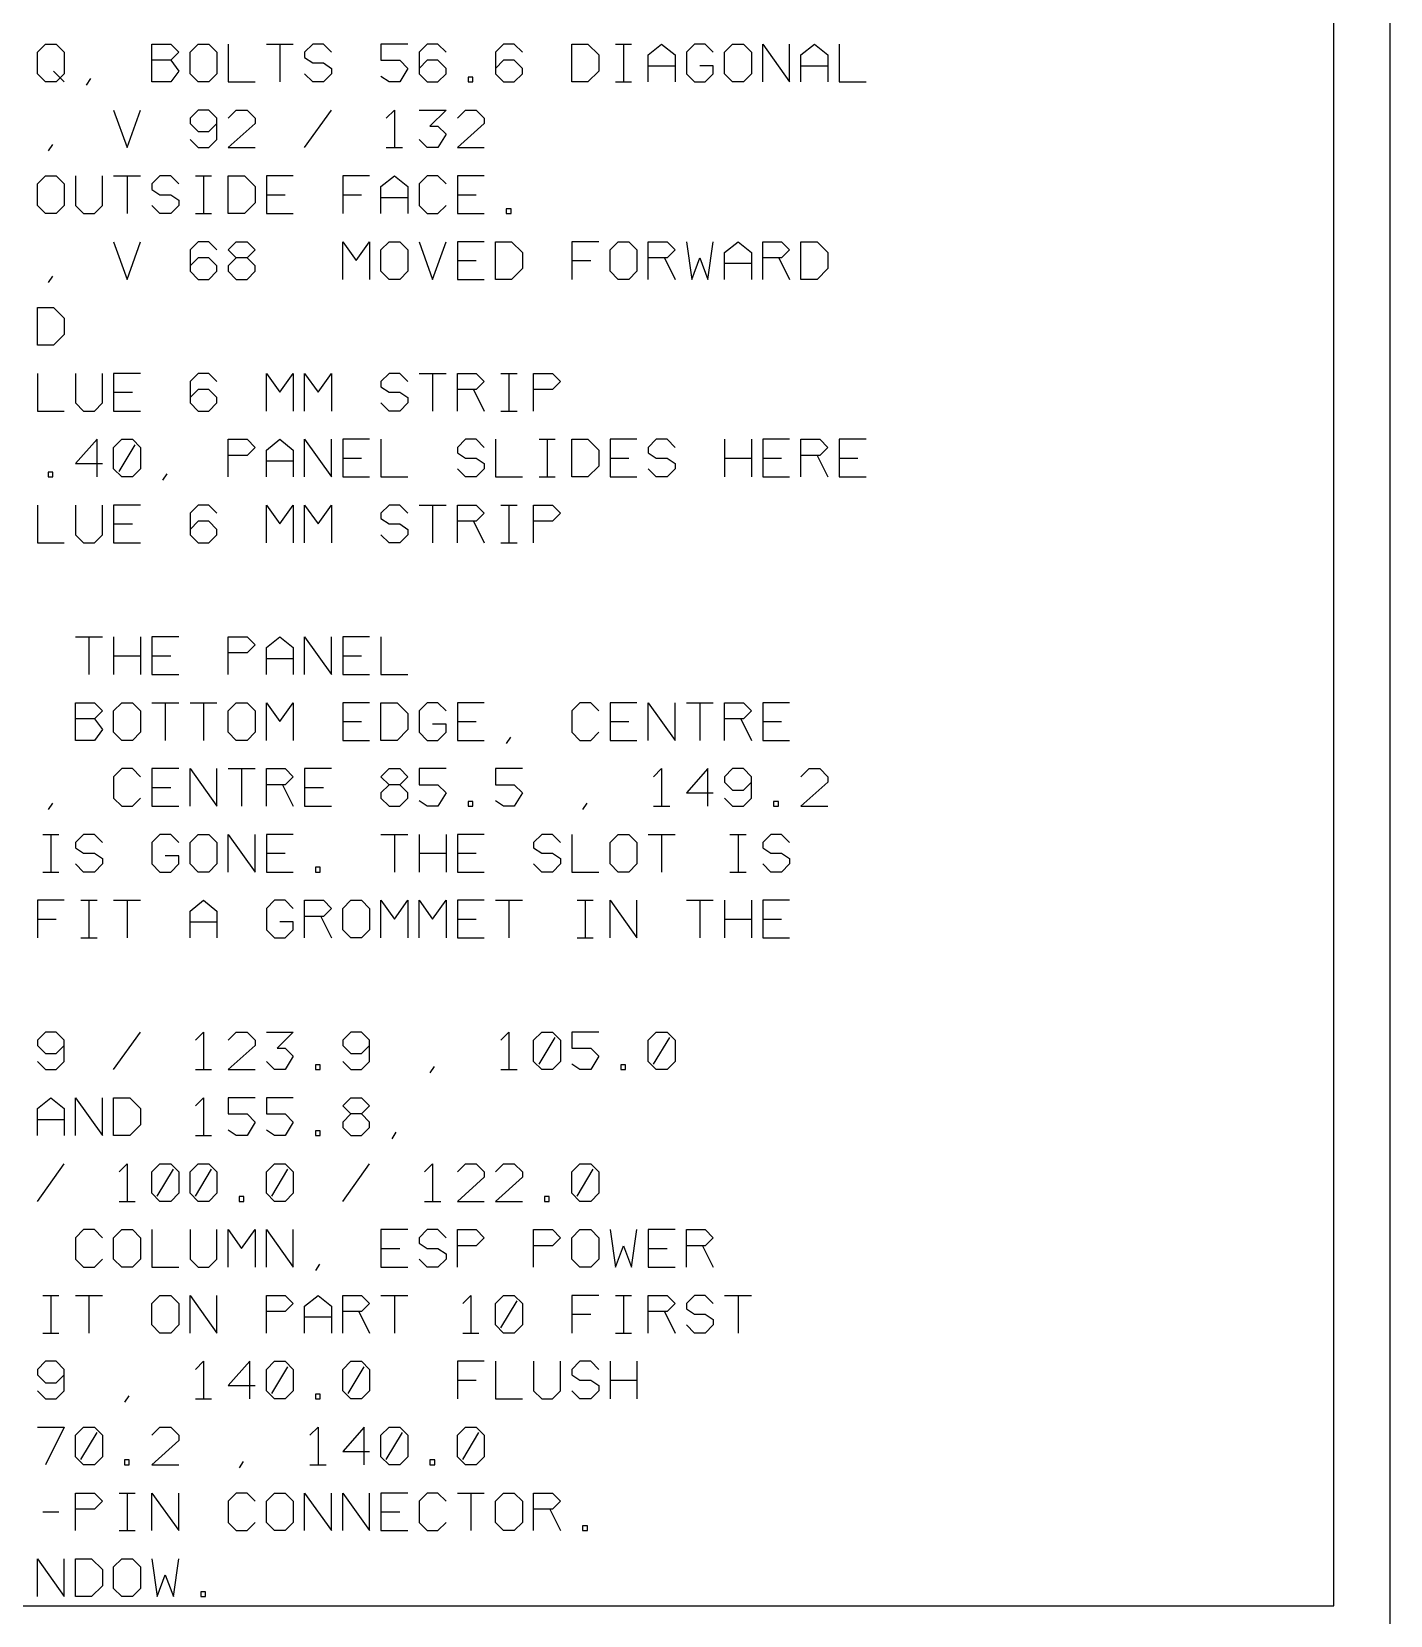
# Model space of a CAD drawing. Extents: x 0 to 610, y 0 to 915.
# Drawn here: x 465.6 to 610, y 573 to 741.3 of the extents above; entities that cross this region are included whole.
import ezdxf

# ---------------------------------------------------------------- set-up
doc = ezdxf.new("R2010")
doc.units = 0
doc.layers.add('NOTES', color=8, linetype='Continuous')

msp = doc.modelspace()

# ---------------------------------------------------------------- linework, layer by layer
at = {"layer": 'NOTES', "color": 8}
for points in [[(0, 0), (610, 0), (610, 915), (0, 915)], [(6, 574), (604, 574), (604, 909), (6, 909)]]:
    msp.add_lwpolyline(points, close=True, dxfattribs=at)
for points in [[(467.09, 740), (468.23, 740), (469.09, 739.14), (469.09, 736.86), (468.23, 736), (467.09, 736), (466.23, 736.86), (466.23, 739.14), (467.09, 740)], [(478.4, 736), (478.4, 740), (480.4, 740), (481.26, 739.14), (480.4, 738.29), (478.4, 738.29)], [(483.31, 740), (484.46, 740), (485.31, 739.14), (485.31, 736.86), (484.46, 736), (483.31, 736), (482.46, 736.86), (482.46, 739.14), (483.31, 740)], [(486.51, 740), (486.51, 736), (489.37, 736)], [(490.57, 740), (493.43, 740)], [(492, 740), (492, 736)], [(497.49, 739.14), (496.63, 740), (495.49, 740), (494.63, 739.14), (494.63, 738.57), (495.49, 738), (496.63, 738), (497.49, 737.43), (497.49, 736.86), (496.63, 736), (495.49, 736), (494.63, 736.86)], [(505.6, 740), (502.74, 740), (502.74, 738.29), (504.74, 738.29), (505.6, 737.43), (504.74, 736), (503.6, 736), (502.74, 736.57)], [(509.66, 739.14), (508.8, 740), (507.66, 740), (506.8, 739.14), (506.8, 736.86), (507.66, 736), (508.8, 736), (509.66, 736.86), (509.66, 737.43), (508.8, 738.29), (507.66, 738.29), (506.8, 737.43)], [(517.77, 739.14), (516.91, 740), (515.77, 740), (514.91, 739.14), (514.91, 736.86), (515.77, 736), (516.91, 736), (517.77, 736.86), (517.77, 737.43), (516.91, 738.29), (515.77, 738.29), (514.91, 737.43)], [(523.03, 736), (523.03, 740), (524.74, 740), (525.89, 738.86), (525.89, 737.14), (524.74, 736), (523.03, 736)], [(527.66, 740), (529.37, 740)], [(528.51, 740), (528.51, 736)], [(531.14, 736), (531.14, 738.86), (532.57, 740), (534, 738.86), (534, 736)], [(538.06, 739.14), (537.2, 740), (536.06, 740), (535.2, 739.14), (535.2, 736.86), (536.06, 736), (537.2, 736), (538.06, 736.86), (538.06, 737.71), (536.63, 737.71)], [(540.11, 740), (541.26, 740), (542.11, 739.14), (542.11, 736.86), (541.26, 736), (540.11, 736), (539.26, 736.86), (539.26, 739.14), (540.11, 740)], [(543.31, 736), (543.31, 740), (546.17, 736), (546.17, 740)], [(547.37, 736), (547.37, 738.86), (548.8, 740), (550.23, 738.86), (550.23, 736)], [(551.43, 740), (551.43, 736), (554.29, 736)], [(480.4, 738.29), (481.26, 737.14), (480.4, 736), (478.4, 736)], [(531.14, 737.71), (534, 737.71)], [(547.37, 737.71), (550.23, 737.71)], [(467.94, 737.14), (469.09, 736)], [(471.89, 736.34), (471.43, 735.66)], [(512, 736), (512.51, 736), (512.51, 736.51), (512, 736.51), (512, 736)], [(527.66, 736), (529.37, 736)], [(474.34, 733), (475.77, 729), (477.2, 733)], [(482.46, 729.86), (483.31, 729), (484.46, 729), (485.31, 729.86), (485.31, 732.14), (484.46, 733), (483.31, 733), (482.46, 732.14), (482.46, 731.57), (483.31, 730.71), (484.46, 730.71), (485.31, 731.57)], [(486.51, 732.14), (487.37, 733), (488.51, 733), (489.37, 732.14), (489.37, 731.57), (486.51, 729), (489.37, 729)], [(494.63, 729), (497.49, 733)], [(503.31, 732.14), (504.17, 733), (504.17, 729)], [(506.8, 733), (509.66, 733), (507.94, 731.29), (508.8, 731.29), (509.66, 730.43), (508.8, 729), (507.66, 729), (506.8, 729.86)], [(510.86, 732.14), (511.71, 733), (512.86, 733), (513.71, 732.14), (513.71, 731.57), (510.86, 729), (513.71, 729)], [(467.83, 729.34), (467.37, 728.66)], [(503.31, 729), (505.03, 729)], [(467.09, 726), (468.23, 726), (469.09, 725.14), (469.09, 722.86), (468.23, 722), (467.09, 722), (466.23, 722.86), (466.23, 725.14), (467.09, 726)], [(470.29, 726), (470.29, 722.86), (471.14, 722), (472.29, 722), (473.14, 722.86), (473.14, 726)], [(474.34, 726), (477.2, 726)], [(475.77, 726), (475.77, 722)], [(481.26, 725.14), (480.4, 726), (479.26, 726), (478.4, 725.14), (478.4, 724.57), (479.26, 724), (480.4, 724), (481.26, 723.43), (481.26, 722.86), (480.4, 722), (479.26, 722), (478.4, 722.86)], [(483.03, 726), (484.74, 726)], [(483.89, 726), (483.89, 722)], [(486.51, 722), (486.51, 726), (488.23, 726), (489.37, 724.86), (489.37, 723.14), (488.23, 722), (486.51, 722)], [(493.43, 726), (490.57, 726), (490.57, 722), (493.43, 722)], [(501.54, 726), (498.69, 726), (498.69, 722)], [(502.74, 722), (502.74, 724.86), (504.17, 726), (505.6, 724.86), (505.6, 722)], [(509.66, 725.14), (508.8, 726), (507.66, 726), (506.8, 725.14), (506.8, 722.86), (507.66, 722), (508.8, 722), (509.66, 722.86)], [(513.71, 726), (510.86, 726), (510.86, 722), (513.71, 722)], [(490.57, 724), (492.57, 724)], [(498.69, 724), (500.69, 724)], [(510.86, 724), (512.86, 724)], [(502.74, 723.71), (505.6, 723.71)], [(516.06, 722), (516.57, 722), (516.57, 722.51), (516.06, 722.51), (516.06, 722)], [(483.03, 722), (484.74, 722)], [(474.34, 719), (475.77, 715), (477.2, 719)], [(485.31, 718.14), (484.46, 719), (483.31, 719), (482.46, 718.14), (482.46, 715.86), (483.31, 715), (484.46, 715), (485.31, 715.86), (485.31, 716.43), (484.46, 717.29), (483.31, 717.29), (482.46, 716.43)], [(487.37, 717.29), (486.51, 718.14), (487.37, 719), (488.51, 719), (489.37, 718.14), (488.51, 717.29), (487.37, 717.29), (486.51, 716.43), (486.51, 715.86), (487.37, 715), (488.51, 715), (489.37, 715.86), (489.37, 716.43), (488.51, 717.29)], [(498.69, 715), (498.69, 719), (500.11, 717), (501.54, 719), (501.54, 715)], [(503.6, 719), (504.74, 719), (505.6, 718.14), (505.6, 715.86), (504.74, 715), (503.6, 715), (502.74, 715.86), (502.74, 718.14), (503.6, 719)], [(506.8, 719), (508.23, 715), (509.66, 719)], [(513.71, 719), (510.86, 719), (510.86, 715), (513.71, 715)], [(514.91, 715), (514.91, 719), (516.63, 719), (517.77, 717.86), (517.77, 716.14), (516.63, 715), (514.91, 715)], [(525.89, 719), (523.03, 719), (523.03, 715)], [(527.94, 719), (529.09, 719), (529.94, 718.14), (529.94, 715.86), (529.09, 715), (527.94, 715), (527.09, 715.86), (527.09, 718.14), (527.94, 719)], [(531.14, 715), (531.14, 719), (533.14, 719), (534, 718.14), (533.14, 717.29), (531.14, 717.29)], [(535.2, 719), (535.77, 715), (536.63, 717.29), (537.49, 715), (538.06, 719)], [(539.26, 715), (539.26, 717.86), (540.69, 719), (542.11, 717.86), (542.11, 715)], [(543.31, 715), (543.31, 719), (545.31, 719), (546.17, 718.14), (545.31, 717.29), (543.31, 717.29)], [(547.37, 715), (547.37, 719), (549.09, 719), (550.23, 717.86), (550.23, 716.14), (549.09, 715), (547.37, 715)], [(532.86, 717.29), (534, 715)], [(545.03, 717.29), (546.17, 715)], [(510.86, 717), (512.86, 717)], [(523.03, 717), (525.03, 717)], [(539.26, 716.71), (542.11, 716.71)], [(467.83, 715.34), (467.37, 714.66)], [(466.23, 708), (466.23, 712), (467.94, 712), (469.09, 710.86), (469.09, 709.14), (467.94, 708), (466.23, 708)], [(466.23, 705), (466.23, 701), (469.09, 701)], [(470.29, 705), (470.29, 701.86), (471.14, 701), (472.29, 701), (473.14, 701.86), (473.14, 705)], [(477.2, 705), (474.34, 705), (474.34, 701), (477.2, 701)], [(485.31, 704.14), (484.46, 705), (483.31, 705), (482.46, 704.14), (482.46, 701.86), (483.31, 701), (484.46, 701), (485.31, 701.86), (485.31, 702.43), (484.46, 703.29), (483.31, 703.29), (482.46, 702.43)], [(490.57, 701), (490.57, 705), (492, 703), (493.43, 705), (493.43, 701)], [(494.63, 701), (494.63, 705), (496.06, 703), (497.49, 705), (497.49, 701)], [(505.6, 704.14), (504.74, 705), (503.6, 705), (502.74, 704.14), (502.74, 703.57), (503.6, 703), (504.74, 703), (505.6, 702.43), (505.6, 701.86), (504.74, 701), (503.6, 701), (502.74, 701.86)], [(506.8, 705), (509.66, 705)], [(508.23, 705), (508.23, 701)], [(510.86, 701), (510.86, 705), (512.86, 705), (513.71, 704.14), (512.86, 703.29), (510.86, 703.29)], [(515.49, 705), (517.2, 705)], [(516.34, 705), (516.34, 701)], [(518.97, 701), (518.97, 705), (520.97, 705), (521.83, 704.14), (520.97, 703.29), (518.97, 703.29)], [(474.34, 703), (476.34, 703)], [(512.57, 703.29), (513.71, 701)], [(515.49, 701), (517.2, 701)], [(472.57, 694), (472.57, 698), (470.29, 695.43), (473.14, 695.43)], [(475.2, 698), (476.34, 698), (477.2, 697.14), (477.2, 694.86), (476.34, 694), (475.2, 694), (474.34, 694.86), (474.34, 697.14), (475.2, 698)], [(474.91, 694.57), (476.63, 697.43)], [(486.51, 694), (486.51, 698), (488.51, 698), (489.37, 697.14), (488.51, 696.29), (486.51, 696.29)], [(490.57, 694), (490.57, 696.86), (492, 698), (493.43, 696.86), (493.43, 694)], [(494.63, 694), (494.63, 698), (497.49, 694), (497.49, 698)], [(501.54, 698), (498.69, 698), (498.69, 694), (501.54, 694)], [(502.74, 698), (502.74, 694), (505.6, 694)], [(513.71, 697.14), (512.86, 698), (511.71, 698), (510.86, 697.14), (510.86, 696.57), (511.71, 696), (512.86, 696), (513.71, 695.43), (513.71, 694.86), (512.86, 694), (511.71, 694), (510.86, 694.86)], [(514.91, 698), (514.91, 694), (517.77, 694)], [(519.54, 698), (521.26, 698)], [(520.4, 698), (520.4, 694)], [(523.03, 694), (523.03, 698), (524.74, 698), (525.89, 696.86), (525.89, 695.14), (524.74, 694), (523.03, 694)], [(529.94, 698), (527.09, 698), (527.09, 694), (529.94, 694)], [(534, 697.14), (533.14, 698), (532, 698), (531.14, 697.14), (531.14, 696.57), (532, 696), (533.14, 696), (534, 695.43), (534, 694.86), (533.14, 694), (532, 694), (531.14, 694.86)], [(539.26, 698), (539.26, 694)], [(542.11, 698), (542.11, 694)], [(546.17, 698), (543.31, 698), (543.31, 694), (546.17, 694)], [(547.37, 694), (547.37, 698), (549.37, 698), (550.23, 697.14), (549.37, 696.29), (547.37, 696.29)], [(554.29, 698), (551.43, 698), (551.43, 694), (554.29, 694)], [(490.57, 695.71), (493.43, 695.71)], [(498.69, 696), (500.69, 696)], [(527.09, 696), (529.09, 696)], [(539.26, 696), (542.11, 696)], [(543.31, 696), (545.31, 696)], [(549.09, 696.29), (550.23, 694)], [(551.43, 696), (553.43, 696)], [(467.37, 694), (467.89, 694), (467.89, 694.51), (467.37, 694.51), (467.37, 694)], [(480, 694.34), (479.54, 693.66)], [(519.54, 694), (521.26, 694)], [(466.23, 691), (466.23, 687), (469.09, 687)], [(470.29, 691), (470.29, 687.86), (471.14, 687), (472.29, 687), (473.14, 687.86), (473.14, 691)], [(477.2, 691), (474.34, 691), (474.34, 687), (477.2, 687)], [(485.31, 690.14), (484.46, 691), (483.31, 691), (482.46, 690.14), (482.46, 687.86), (483.31, 687), (484.46, 687), (485.31, 687.86), (485.31, 688.43), (484.46, 689.29), (483.31, 689.29), (482.46, 688.43)], [(490.57, 687), (490.57, 691), (492, 689), (493.43, 691), (493.43, 687)], [(494.63, 687), (494.63, 691), (496.06, 689), (497.49, 691), (497.49, 687)], [(505.6, 690.14), (504.74, 691), (503.6, 691), (502.74, 690.14), (502.74, 689.57), (503.6, 689), (504.74, 689), (505.6, 688.43), (505.6, 687.86), (504.74, 687), (503.6, 687), (502.74, 687.86)], [(506.8, 691), (509.66, 691)], [(508.23, 691), (508.23, 687)], [(510.86, 687), (510.86, 691), (512.86, 691), (513.71, 690.14), (512.86, 689.29), (510.86, 689.29)], [(515.49, 691), (517.2, 691)], [(516.34, 691), (516.34, 687)], [(518.97, 687), (518.97, 691), (520.97, 691), (521.83, 690.14), (520.97, 689.29), (518.97, 689.29)], [(474.34, 689), (476.34, 689)], [(512.57, 689.29), (513.71, 687)], [(515.49, 687), (517.2, 687)], [(470.29, 677), (473.14, 677)], [(471.71, 677), (471.71, 673)], [(474.34, 677), (474.34, 673)], [(477.2, 677), (477.2, 673)], [(481.26, 677), (478.4, 677), (478.4, 673), (481.26, 673)], [(486.51, 673), (486.51, 677), (488.51, 677), (489.37, 676.14), (488.51, 675.29), (486.51, 675.29)], [(490.57, 673), (490.57, 675.86), (492, 677), (493.43, 675.86), (493.43, 673)], [(494.63, 673), (494.63, 677), (497.49, 673), (497.49, 677)], [(501.54, 677), (498.69, 677), (498.69, 673), (501.54, 673)], [(502.74, 677), (502.74, 673), (505.6, 673)], [(474.34, 675), (477.2, 675)], [(478.4, 675), (480.4, 675)], [(498.69, 675), (500.69, 675)], [(490.57, 674.71), (493.43, 674.71)], [(470.29, 666), (470.29, 670), (472.29, 670), (473.14, 669.14), (472.29, 668.29), (470.29, 668.29)], [(475.2, 670), (476.34, 670), (477.2, 669.14), (477.2, 666.86), (476.34, 666), (475.2, 666), (474.34, 666.86), (474.34, 669.14), (475.2, 670)], [(478.4, 670), (481.26, 670)], [(479.83, 670), (479.83, 666)], [(482.46, 670), (485.31, 670)], [(483.89, 670), (483.89, 666)], [(487.37, 670), (488.51, 670), (489.37, 669.14), (489.37, 666.86), (488.51, 666), (487.37, 666), (486.51, 666.86), (486.51, 669.14), (487.37, 670)], [(490.57, 666), (490.57, 670), (492, 668), (493.43, 670), (493.43, 666)], [(501.54, 670), (498.69, 670), (498.69, 666), (501.54, 666)], [(502.74, 666), (502.74, 670), (504.46, 670), (505.6, 668.86), (505.6, 667.14), (504.46, 666), (502.74, 666)], [(509.66, 669.14), (508.8, 670), (507.66, 670), (506.8, 669.14), (506.8, 666.86), (507.66, 666), (508.8, 666), (509.66, 666.86), (509.66, 667.71), (508.23, 667.71)], [(513.71, 670), (510.86, 670), (510.86, 666), (513.71, 666)], [(525.89, 669.14), (525.03, 670), (523.89, 670), (523.03, 669.14), (523.03, 666.86), (523.89, 666), (525.03, 666), (525.89, 666.86)], [(529.94, 670), (527.09, 670), (527.09, 666), (529.94, 666)], [(531.14, 666), (531.14, 670), (534, 666), (534, 670)], [(535.2, 670), (538.06, 670)], [(536.63, 670), (536.63, 666)], [(539.26, 666), (539.26, 670), (541.26, 670), (542.11, 669.14), (541.26, 668.29), (539.26, 668.29)], [(546.17, 670), (543.31, 670), (543.31, 666), (546.17, 666)], [(472.29, 668.29), (473.14, 667.14), (472.29, 666), (470.29, 666)], [(540.97, 668.29), (542.11, 666)], [(498.69, 668), (500.69, 668)], [(510.86, 668), (512.86, 668)], [(527.09, 668), (529.09, 668)], [(543.31, 668), (545.31, 668)], [(516.51, 666.34), (516.06, 665.66)], [(477.2, 662.14), (476.34, 663), (475.2, 663), (474.34, 662.14), (474.34, 659.86), (475.2, 659), (476.34, 659), (477.2, 659.86)], [(481.26, 663), (478.4, 663), (478.4, 659), (481.26, 659)], [(482.46, 659), (482.46, 663), (485.31, 659), (485.31, 663)], [(486.51, 663), (489.37, 663)], [(487.94, 663), (487.94, 659)], [(490.57, 659), (490.57, 663), (492.57, 663), (493.43, 662.14), (492.57, 661.29), (490.57, 661.29)], [(497.49, 663), (494.63, 663), (494.63, 659), (497.49, 659)], [(503.6, 661.29), (502.74, 662.14), (503.6, 663), (504.74, 663), (505.6, 662.14), (504.74, 661.29), (503.6, 661.29), (502.74, 660.43), (502.74, 659.86), (503.6, 659), (504.74, 659), (505.6, 659.86), (505.6, 660.43), (504.74, 661.29)], [(509.66, 663), (506.8, 663), (506.8, 661.29), (508.8, 661.29), (509.66, 660.43), (508.8, 659), (507.66, 659), (506.8, 659.57)], [(517.77, 663), (514.91, 663), (514.91, 661.29), (516.91, 661.29), (517.77, 660.43), (516.91, 659), (515.77, 659), (514.91, 659.57)], [(531.71, 662.14), (532.57, 663), (532.57, 659)], [(537.49, 659), (537.49, 663), (535.2, 660.43), (538.06, 660.43)], [(539.26, 659.86), (540.11, 659), (541.26, 659), (542.11, 659.86), (542.11, 662.14), (541.26, 663), (540.11, 663), (539.26, 662.14), (539.26, 661.57), (540.11, 660.71), (541.26, 660.71), (542.11, 661.57)], [(547.37, 662.14), (548.23, 663), (549.37, 663), (550.23, 662.14), (550.23, 661.57), (547.37, 659), (550.23, 659)], [(478.4, 661), (480.4, 661)], [(492.29, 661.29), (493.43, 659)], [(494.63, 661), (496.63, 661)], [(467.83, 659.34), (467.37, 658.66)], [(512, 659), (512.51, 659), (512.51, 659.51), (512, 659.51), (512, 659)], [(524.63, 659.34), (524.17, 658.66)], [(531.71, 659), (533.43, 659)], [(544.46, 659), (544.97, 659), (544.97, 659.51), (544.46, 659.51), (544.46, 659)], [(466.8, 656), (468.51, 656)], [(467.66, 656), (467.66, 652)], [(473.14, 655.14), (472.29, 656), (471.14, 656), (470.29, 655.14), (470.29, 654.57), (471.14, 654), (472.29, 654), (473.14, 653.43), (473.14, 652.86), (472.29, 652), (471.14, 652), (470.29, 652.86)], [(481.26, 655.14), (480.4, 656), (479.26, 656), (478.4, 655.14), (478.4, 652.86), (479.26, 652), (480.4, 652), (481.26, 652.86), (481.26, 653.71), (479.83, 653.71)], [(483.31, 656), (484.46, 656), (485.31, 655.14), (485.31, 652.86), (484.46, 652), (483.31, 652), (482.46, 652.86), (482.46, 655.14), (483.31, 656)], [(486.51, 652), (486.51, 656), (489.37, 652), (489.37, 656)], [(493.43, 656), (490.57, 656), (490.57, 652), (493.43, 652)], [(502.74, 656), (505.6, 656)], [(504.17, 656), (504.17, 652)], [(506.8, 656), (506.8, 652)], [(509.66, 656), (509.66, 652)], [(513.71, 656), (510.86, 656), (510.86, 652), (513.71, 652)], [(521.83, 655.14), (520.97, 656), (519.83, 656), (518.97, 655.14), (518.97, 654.57), (519.83, 654), (520.97, 654), (521.83, 653.43), (521.83, 652.86), (520.97, 652), (519.83, 652), (518.97, 652.86)], [(523.03, 656), (523.03, 652), (525.89, 652)], [(527.94, 656), (529.09, 656), (529.94, 655.14), (529.94, 652.86), (529.09, 652), (527.94, 652), (527.09, 652.86), (527.09, 655.14), (527.94, 656)], [(531.14, 656), (534, 656)], [(532.57, 656), (532.57, 652)], [(539.83, 656), (541.54, 656)], [(540.69, 656), (540.69, 652)], [(546.17, 655.14), (545.31, 656), (544.17, 656), (543.31, 655.14), (543.31, 654.57), (544.17, 654), (545.31, 654), (546.17, 653.43), (546.17, 652.86), (545.31, 652), (544.17, 652), (543.31, 652.86)], [(490.57, 654), (492.57, 654)], [(506.8, 654), (509.66, 654)], [(510.86, 654), (512.86, 654)], [(466.8, 652), (468.51, 652)], [(495.77, 652), (496.29, 652), (496.29, 652.51), (495.77, 652.51), (495.77, 652)], [(539.83, 652), (541.54, 652)], [(469.09, 649), (466.23, 649), (466.23, 645)], [(470.86, 649), (472.57, 649)], [(471.71, 649), (471.71, 645)], [(474.34, 649), (477.2, 649)], [(475.77, 649), (475.77, 645)], [(482.46, 645), (482.46, 647.86), (483.89, 649), (485.31, 647.86), (485.31, 645)], [(493.43, 648.14), (492.57, 649), (491.43, 649), (490.57, 648.14), (490.57, 645.86), (491.43, 645), (492.57, 645), (493.43, 645.86), (493.43, 646.71), (492, 646.71)], [(494.63, 645), (494.63, 649), (496.63, 649), (497.49, 648.14), (496.63, 647.29), (494.63, 647.29)], [(499.54, 649), (500.69, 649), (501.54, 648.14), (501.54, 645.86), (500.69, 645), (499.54, 645), (498.69, 645.86), (498.69, 648.14), (499.54, 649)], [(502.74, 645), (502.74, 649), (504.17, 647), (505.6, 649), (505.6, 645)], [(506.8, 645), (506.8, 649), (508.23, 647), (509.66, 649), (509.66, 645)], [(513.71, 649), (510.86, 649), (510.86, 645), (513.71, 645)], [(514.91, 649), (517.77, 649)], [(516.34, 649), (516.34, 645)], [(523.6, 649), (525.31, 649)], [(524.46, 649), (524.46, 645)], [(527.09, 645), (527.09, 649), (529.94, 645), (529.94, 649)], [(535.2, 649), (538.06, 649)], [(536.63, 649), (536.63, 645)], [(539.26, 649), (539.26, 645)], [(542.11, 649), (542.11, 645)], [(546.17, 649), (543.31, 649), (543.31, 645), (546.17, 645)], [(466.23, 647), (468.23, 647)], [(482.46, 646.71), (485.31, 646.71)], [(496.34, 647.29), (497.49, 645)], [(510.86, 647), (512.86, 647)], [(539.26, 647), (542.11, 647)], [(543.31, 647), (545.31, 647)], [(470.86, 645), (472.57, 645)], [(523.6, 645), (525.31, 645)], [(466.23, 631.86), (467.09, 631), (468.23, 631), (469.09, 631.86), (469.09, 634.14), (468.23, 635), (467.09, 635), (466.23, 634.14), (466.23, 633.57), (467.09, 632.71), (468.23, 632.71), (469.09, 633.57)], [(474.34, 631), (477.2, 635)], [(483.03, 634.14), (483.89, 635), (483.89, 631)], [(486.51, 634.14), (487.37, 635), (488.51, 635), (489.37, 634.14), (489.37, 633.57), (486.51, 631), (489.37, 631)], [(490.57, 635), (493.43, 635), (491.71, 633.29), (492.57, 633.29), (493.43, 632.43), (492.57, 631), (491.43, 631), (490.57, 631.86)], [(498.69, 631.86), (499.54, 631), (500.69, 631), (501.54, 631.86), (501.54, 634.14), (500.69, 635), (499.54, 635), (498.69, 634.14), (498.69, 633.57), (499.54, 632.71), (500.69, 632.71), (501.54, 633.57)], [(515.49, 634.14), (516.34, 635), (516.34, 631)], [(519.83, 635), (520.97, 635), (521.83, 634.14), (521.83, 631.86), (520.97, 631), (519.83, 631), (518.97, 631.86), (518.97, 634.14), (519.83, 635)], [(525.89, 635), (523.03, 635), (523.03, 633.29), (525.03, 633.29), (525.89, 632.43), (525.03, 631), (523.89, 631), (523.03, 631.57)], [(532, 635), (533.14, 635), (534, 634.14), (534, 631.86), (533.14, 631), (532, 631), (531.14, 631.86), (531.14, 634.14), (532, 635)], [(519.54, 631.57), (521.26, 634.43)], [(531.71, 631.57), (533.43, 634.43)], [(495.77, 631), (496.29, 631), (496.29, 631.51), (495.77, 631.51), (495.77, 631)], [(508.4, 631.34), (507.94, 630.66)], [(528.23, 631), (528.74, 631), (528.74, 631.51), (528.23, 631.51), (528.23, 631)], [(483.03, 631), (484.74, 631)], [(515.49, 631), (517.2, 631)], [(466.23, 624), (466.23, 626.86), (467.66, 628), (469.09, 626.86), (469.09, 624)], [(470.29, 624), (470.29, 628), (473.14, 624), (473.14, 628)], [(474.34, 624), (474.34, 628), (476.06, 628), (477.2, 626.86), (477.2, 625.14), (476.06, 624), (474.34, 624)], [(483.03, 627.14), (483.89, 628), (483.89, 624)], [(489.37, 628), (486.51, 628), (486.51, 626.29), (488.51, 626.29), (489.37, 625.43), (488.51, 624), (487.37, 624), (486.51, 624.57)], [(493.43, 628), (490.57, 628), (490.57, 626.29), (492.57, 626.29), (493.43, 625.43), (492.57, 624), (491.43, 624), (490.57, 624.57)], [(499.54, 626.29), (498.69, 627.14), (499.54, 628), (500.69, 628), (501.54, 627.14), (500.69, 626.29), (499.54, 626.29), (498.69, 625.43), (498.69, 624.86), (499.54, 624), (500.69, 624), (501.54, 624.86), (501.54, 625.43), (500.69, 626.29)], [(466.23, 625.71), (469.09, 625.71)], [(495.77, 624), (496.29, 624), (496.29, 624.51), (495.77, 624.51), (495.77, 624)], [(483.03, 624), (484.74, 624)], [(504.34, 624.34), (503.89, 623.66)], [(466.23, 617), (469.09, 621)], [(474.91, 620.14), (475.77, 621), (475.77, 617)], [(479.26, 621), (480.4, 621), (481.26, 620.14), (481.26, 617.86), (480.4, 617), (479.26, 617), (478.4, 617.86), (478.4, 620.14), (479.26, 621)], [(478.97, 617.57), (480.69, 620.43)], [(483.31, 621), (484.46, 621), (485.31, 620.14), (485.31, 617.86), (484.46, 617), (483.31, 617), (482.46, 617.86), (482.46, 620.14), (483.31, 621)], [(483.03, 617.57), (484.74, 620.43)], [(491.43, 621), (492.57, 621), (493.43, 620.14), (493.43, 617.86), (492.57, 617), (491.43, 617), (490.57, 617.86), (490.57, 620.14), (491.43, 621)], [(491.14, 617.57), (492.86, 620.43)], [(498.69, 617), (501.54, 621)], [(507.37, 620.14), (508.23, 621), (508.23, 617)], [(510.86, 620.14), (511.71, 621), (512.86, 621), (513.71, 620.14), (513.71, 619.57), (510.86, 617), (513.71, 617)], [(514.91, 620.14), (515.77, 621), (516.91, 621), (517.77, 620.14), (517.77, 619.57), (514.91, 617), (517.77, 617)], [(523.89, 621), (525.03, 621), (525.89, 620.14), (525.89, 617.86), (525.03, 617), (523.89, 617), (523.03, 617.86), (523.03, 620.14), (523.89, 621)], [(523.6, 617.57), (525.31, 620.43)], [(474.91, 617), (476.63, 617)], [(487.66, 617), (488.17, 617), (488.17, 617.51), (487.66, 617.51), (487.66, 617)], [(507.37, 617), (509.09, 617)], [(520.11, 617), (520.63, 617), (520.63, 617.51), (520.11, 617.51), (520.11, 617)], [(473.14, 613.14), (472.29, 614), (471.14, 614), (470.29, 613.14), (470.29, 610.86), (471.14, 610), (472.29, 610), (473.14, 610.86)], [(475.2, 614), (476.34, 614), (477.2, 613.14), (477.2, 610.86), (476.34, 610), (475.2, 610), (474.34, 610.86), (474.34, 613.14), (475.2, 614)], [(478.4, 614), (478.4, 610), (481.26, 610)], [(482.46, 614), (482.46, 610.86), (483.31, 610), (484.46, 610), (485.31, 610.86), (485.31, 614)], [(486.51, 610), (486.51, 614), (487.94, 612), (489.37, 614), (489.37, 610)], [(490.57, 610), (490.57, 614), (493.43, 610), (493.43, 614)], [(505.6, 614), (502.74, 614), (502.74, 610), (505.6, 610)], [(509.66, 613.14), (508.8, 614), (507.66, 614), (506.8, 613.14), (506.8, 612.57), (507.66, 612), (508.8, 612), (509.66, 611.43), (509.66, 610.86), (508.8, 610), (507.66, 610), (506.8, 610.86)], [(510.86, 610), (510.86, 614), (512.86, 614), (513.71, 613.14), (512.86, 612.29), (510.86, 612.29)], [(518.97, 610), (518.97, 614), (520.97, 614), (521.83, 613.14), (520.97, 612.29), (518.97, 612.29)], [(523.89, 614), (525.03, 614), (525.89, 613.14), (525.89, 610.86), (525.03, 610), (523.89, 610), (523.03, 610.86), (523.03, 613.14), (523.89, 614)], [(527.09, 614), (527.66, 610), (528.51, 612.29), (529.37, 610), (529.94, 614)], [(534, 614), (531.14, 614), (531.14, 610), (534, 610)], [(535.2, 610), (535.2, 614), (537.2, 614), (538.06, 613.14), (537.2, 612.29), (535.2, 612.29)], [(502.74, 612), (504.74, 612)], [(531.14, 612), (533.14, 612)], [(536.91, 612.29), (538.06, 610)], [(496.23, 610.34), (495.77, 609.66)], [(466.8, 607), (468.51, 607)], [(467.66, 607), (467.66, 603)], [(470.29, 607), (473.14, 607)], [(471.71, 607), (471.71, 603)], [(479.26, 607), (480.4, 607), (481.26, 606.14), (481.26, 603.86), (480.4, 603), (479.26, 603), (478.4, 603.86), (478.4, 606.14), (479.26, 607)], [(482.46, 603), (482.46, 607), (485.31, 603), (485.31, 607)], [(490.57, 603), (490.57, 607), (492.57, 607), (493.43, 606.14), (492.57, 605.29), (490.57, 605.29)], [(494.63, 603), (494.63, 605.86), (496.06, 607), (497.49, 605.86), (497.49, 603)], [(498.69, 603), (498.69, 607), (500.69, 607), (501.54, 606.14), (500.69, 605.29), (498.69, 605.29)], [(502.74, 607), (505.6, 607)], [(504.17, 607), (504.17, 603)], [(511.43, 606.14), (512.29, 607), (512.29, 603)], [(515.77, 607), (516.91, 607), (517.77, 606.14), (517.77, 603.86), (516.91, 603), (515.77, 603), (514.91, 603.86), (514.91, 606.14), (515.77, 607)], [(515.49, 603.57), (517.2, 606.43)], [(525.89, 607), (523.03, 607), (523.03, 603)], [(527.66, 607), (529.37, 607)], [(528.51, 607), (528.51, 603)], [(531.14, 603), (531.14, 607), (533.14, 607), (534, 606.14), (533.14, 605.29), (531.14, 605.29)], [(538.06, 606.14), (537.2, 607), (536.06, 607), (535.2, 606.14), (535.2, 605.57), (536.06, 605), (537.2, 605), (538.06, 604.43), (538.06, 603.86), (537.2, 603), (536.06, 603), (535.2, 603.86)], [(539.26, 607), (542.11, 607)], [(540.69, 607), (540.69, 603)], [(494.63, 604.71), (497.49, 604.71)], [(500.4, 605.29), (501.54, 603)], [(523.03, 605), (525.03, 605)], [(532.86, 605.29), (534, 603)], [(466.8, 603), (468.51, 603)], [(511.43, 603), (513.14, 603)], [(527.66, 603), (529.37, 603)], [(466.23, 596.86), (467.09, 596), (468.23, 596), (469.09, 596.86), (469.09, 599.14), (468.23, 600), (467.09, 600), (466.23, 599.14), (466.23, 598.57), (467.09, 597.71), (468.23, 597.71), (469.09, 598.57)], [(483.03, 599.14), (483.89, 600), (483.89, 596)], [(488.8, 596), (488.8, 600), (486.51, 597.43), (489.37, 597.43)], [(491.43, 600), (492.57, 600), (493.43, 599.14), (493.43, 596.86), (492.57, 596), (491.43, 596), (490.57, 596.86), (490.57, 599.14), (491.43, 600)], [(491.14, 596.57), (492.86, 599.43)], [(499.54, 600), (500.69, 600), (501.54, 599.14), (501.54, 596.86), (500.69, 596), (499.54, 596), (498.69, 596.86), (498.69, 599.14), (499.54, 600)], [(499.26, 596.57), (500.97, 599.43)], [(513.71, 600), (510.86, 600), (510.86, 596)], [(514.91, 600), (514.91, 596), (517.77, 596)], [(518.97, 600), (518.97, 596.86), (519.83, 596), (520.97, 596), (521.83, 596.86), (521.83, 600)], [(525.89, 599.14), (525.03, 600), (523.89, 600), (523.03, 599.14), (523.03, 598.57), (523.89, 598), (525.03, 598), (525.89, 597.43), (525.89, 596.86), (525.03, 596), (523.89, 596), (523.03, 596.86)], [(527.09, 600), (527.09, 596)], [(529.94, 600), (529.94, 596)], [(510.86, 598), (512.86, 598)], [(527.09, 598), (529.94, 598)], [(475.94, 596.34), (475.49, 595.66)], [(483.03, 596), (484.74, 596)], [(495.77, 596), (496.29, 596), (496.29, 596.51), (495.77, 596.51), (495.77, 596)], [(466.23, 593), (469.09, 593), (467.09, 589)], [(471.14, 593), (472.29, 593), (473.14, 592.14), (473.14, 589.86), (472.29, 589), (471.14, 589), (470.29, 589.86), (470.29, 592.14), (471.14, 593)], [(478.4, 592.14), (479.26, 593), (480.4, 593), (481.26, 592.14), (481.26, 591.57), (478.4, 589), (481.26, 589)], [(495.2, 592.14), (496.06, 593), (496.06, 589)], [(500.97, 589), (500.97, 593), (498.69, 590.43), (501.54, 590.43)], [(503.6, 593), (504.74, 593), (505.6, 592.14), (505.6, 589.86), (504.74, 589), (503.6, 589), (502.74, 589.86), (502.74, 592.14), (503.6, 593)], [(511.71, 593), (512.86, 593), (513.71, 592.14), (513.71, 589.86), (512.86, 589), (511.71, 589), (510.86, 589.86), (510.86, 592.14), (511.71, 593)], [(470.86, 589.57), (472.57, 592.43)], [(503.31, 589.57), (505.03, 592.43)], [(511.43, 589.57), (513.14, 592.43)], [(475.49, 589), (476, 589), (476, 589.51), (475.49, 589.51), (475.49, 589)], [(488.11, 589.34), (487.66, 588.66)], [(507.94, 589), (508.46, 589), (508.46, 589.51), (507.94, 589.51), (507.94, 589)], [(495.2, 589), (496.91, 589)], [(470.29, 582), (470.29, 586), (472.29, 586), (473.14, 585.14), (472.29, 584.29), (470.29, 584.29)], [(474.91, 586), (476.63, 586)], [(475.77, 586), (475.77, 582)], [(478.4, 582), (478.4, 586), (481.26, 582), (481.26, 586)], [(489.37, 585.14), (488.51, 586), (487.37, 586), (486.51, 585.14), (486.51, 582.86), (487.37, 582), (488.51, 582), (489.37, 582.86)], [(491.43, 586), (492.57, 586), (493.43, 585.14), (493.43, 582.86), (492.57, 582), (491.43, 582), (490.57, 582.86), (490.57, 585.14), (491.43, 586)], [(494.63, 582), (494.63, 586), (497.49, 582), (497.49, 586)], [(498.69, 582), (498.69, 586), (501.54, 582), (501.54, 586)], [(505.6, 586), (502.74, 586), (502.74, 582), (505.6, 582)], [(509.66, 585.14), (508.8, 586), (507.66, 586), (506.8, 585.14), (506.8, 582.86), (507.66, 582), (508.8, 582), (509.66, 582.86)], [(510.86, 586), (513.71, 586)], [(512.29, 586), (512.29, 582)], [(515.77, 586), (516.91, 586), (517.77, 585.14), (517.77, 582.86), (516.91, 582), (515.77, 582), (514.91, 582.86), (514.91, 585.14), (515.77, 586)], [(518.97, 582), (518.97, 586), (520.97, 586), (521.83, 585.14), (520.97, 584.29), (518.97, 584.29)], [(520.69, 584.29), (521.83, 582)], [(466.8, 584), (468.51, 584)], [(502.74, 584), (504.74, 584)], [(524.17, 582), (524.69, 582), (524.69, 582.51), (524.17, 582.51), (524.17, 582)], [(474.91, 582), (476.63, 582)], [(466.23, 575), (466.23, 579), (469.09, 575), (469.09, 579)], [(470.29, 575), (470.29, 579), (472, 579), (473.14, 577.86), (473.14, 576.14), (472, 575), (470.29, 575)], [(475.2, 579), (476.34, 579), (477.2, 578.14), (477.2, 575.86), (476.34, 575), (475.2, 575), (474.34, 575.86), (474.34, 578.14), (475.2, 579)], [(478.4, 579), (478.97, 575), (479.83, 577.29), (480.69, 575), (481.26, 579)], [(483.6, 575), (484.11, 575), (484.11, 575.51), (483.6, 575.51), (483.6, 575)]]:
    msp.add_lwpolyline(points, dxfattribs=at)

doc.saveas('drawing.dxf')
